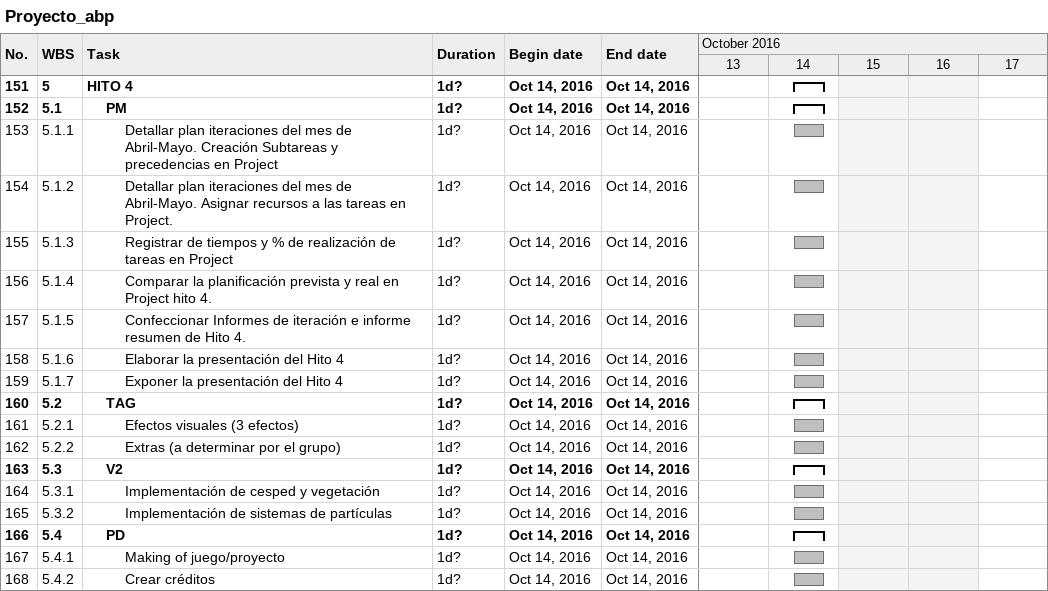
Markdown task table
Proyecto_abp

| ID | WBS | Task | Duration | Start | Finish |
|---|---|---|---|---|---|
| 151 | 5 | **HITO 4** | 1d? | 2016-10-14 | 2016-10-14 |
| 152 | 5.1 | **PM** | 1d? | 2016-10-14 | 2016-10-14 |
| 153 | 5.1.1 | Detallar plan iteraciones del mes de Abril-Mayo. Creación Subtareas y precedencias en Project | 1d? | 2016-10-14 | 2016-10-14 |
| 154 | 5.1.2 | Detallar plan iteraciones del mes de Abril-Mayo. Asignar recursos a las tareas en Project. | 1d? | 2016-10-14 | 2016-10-14 |
| 155 | 5.1.3 | Registrar de tiempos y % de realización de tareas en Project | 1d? | 2016-10-14 | 2016-10-14 |
| 156 | 5.1.4 | Comparar la planificación prevista y real en Project hito 4. | 1d? | 2016-10-14 | 2016-10-14 |
| 157 | 5.1.5 | Confeccionar Informes de iteración e informe resumen de Hito 4. | 1d? | 2016-10-14 | 2016-10-14 |
| 158 | 5.1.6 | Elaborar la presentación del Hito 4 | 1d? | 2016-10-14 | 2016-10-14 |
| 159 | 5.1.7 | Exponer la presentación del Hito 4 | 1d? | 2016-10-14 | 2016-10-14 |
| 160 | 5.2 | **TAG** | 1d? | 2016-10-14 | 2016-10-14 |
| 161 | 5.2.1 | Efectos visuales (3 efectos) | 1d? | 2016-10-14 | 2016-10-14 |
| 162 | 5.2.2 | Extras (a determinar por el grupo) | 1d? | 2016-10-14 | 2016-10-14 |
| 163 | 5.3 | **V2** | 1d? | 2016-10-14 | 2016-10-14 |
| 164 | 5.3.1 | Implementación de cesped y vegetación | 1d? | 2016-10-14 | 2016-10-14 |
| 165 | 5.3.2 | Implementación de sistemas de partículas | 1d? | 2016-10-14 | 2016-10-14 |
| 166 | 5.4 | **PD** | 1d? | 2016-10-14 | 2016-10-14 |
| 167 | 5.4.1 | Making of juego/proyecto | 1d? | 2016-10-14 | 2016-10-14 |
| 168 | 5.4.2 | Crear créditos | 1d? | 2016-10-14 | 2016-10-14 |
